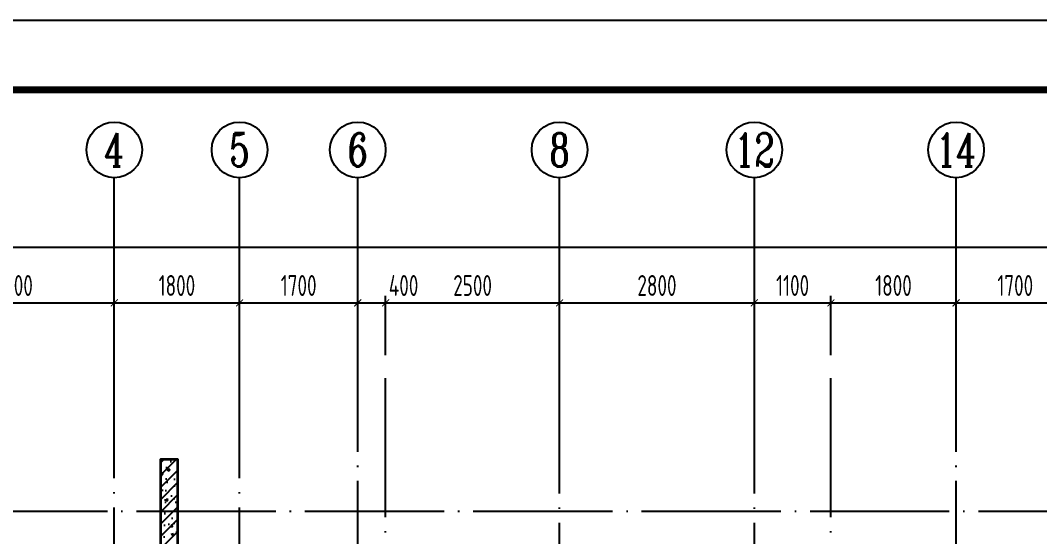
# Model space of a CAD drawing. Extents: x -655480 to 203344, y -294099 to 287156.
# Drawn here: x -305802 to -291152, y 218760 to 226182 of the extents above; entities that cross this region are included whole.
import ezdxf
from ezdxf.enums import TextEntityAlignment as Align

# ---------------------------------------------------------------- set-up
doc = ezdxf.new("R2010")
doc.units = 0
doc.header["$LTSCALE"] = 1000
doc.linetypes.add('DOTE', pattern=[2.42, 2, -0.2, 0.02, -0.2])
doc.layers.get('0').update_dxf_attribs({"linetype": 'CONTINUOUS'})
doc.layers.get('DEFPOINTS').update_dxf_attribs({"linetype": 'CONTINUOUS'})
for name, color, linetype in [('-TK', 7, 'CONTINUOUS'), ('A-AXIS', 1, 'CONTINUOUS'), ('A-DOTE', 10, 'DOTE'), ('AXIS_NUM', 7, 'CONTINUOUS'), ('S-Q墙填充', 252, 'CONTINUOUS'), ('S-Q墙实线', 6, 'CONTINUOUS'), ('S-Y一般标注', 3, 'CONTINUOUS')]:
    doc.layers.add(name, color=color, linetype=linetype)
doc.styles.add('TSSD_Axis', font='complex.shx', dxfattribs={"width": 0.7, "bigfont": 'hztxt.shx'})
doc.styles.add('TSSD_DIMENSION', font='Tssdeng.shx', dxfattribs={"width": 0.7, "bigfont": 'tssdchn.shx'})
doc.dimstyles.new('TSSD_100_100', dxfattribs={"dimtxt": 300, "dimasz": 100, "dimexe": 100, "dimexo": 250, "dimgap": 100, "dimtad": 1, "dimdec": 0, "dimzin": 0, "dimdsep": 46, "dimtxsty": 'TSSD_DIMENSION', "dimblk": 'ARCHTICK', "dimcen": 0, "dimdle": 100, "dimclrt": 7, "dimadec": 0, "dimazin": 0, "dimtfac": 1, "dimtdec": 0, "dimtix": 1, "dimtmove": 2, "dimatfit": 3, "dimldrblk": 'ARCHTICK', "dimfxl": 1, "dimtolj": 1, "dimtzin": 0, "dimarcsym": 0})

# ---------------------------------------------------------------- blocks, each defined once
blk = doc.blocks.new('A1')
blk.add_lwpolyline([(0, 59400), (0, 0), (84100, 0), (84100, 59400)], close=True)
at = {"const_width": 100}
blk.add_lwpolyline([(2500, 58400), (2500, 1000), (83100, 1000), (83100, 58400)], close=True, dxfattribs=at)
blk = doc.blocks.new('ts_axno')
at = {"color": 0, "linetype": 'ByBlock', "lineweight": -2}
blk.add_circle((0, 0), 0.5, dxfattribs=at)
at = {"color": 0, "linetype": 'ByBlock', "lineweight": -2, "style": 'TSSD_Axis', "width": 0.7}
blk.add_attdef('A', text='', height=0.6, dxfattribs=at).set_placement((0, 0), align=Align.MIDDLE_CENTER)
blk = doc.blocks.new('_ArchTick')
at = {"color": 0, "linetype": 'ByBlock', "const_width": 0.15}
blk.add_lwpolyline([(-0.5, -0.5), (0.5, 0.5)], dxfattribs=at)
blk = doc.blocks.new('*D844')
at = {"layer": 'DEFPOINTS', "color": 0, "transparency": 16777216}
for p in [(-299658, 220643), (-302558, 219643), (-299658, 219643)]:
    blk.add_point(p, dxfattribs=at)
at = {"layer": 'S-Y一般标注', "color": 0, "lineweight": -2, "transparency": 16777216}
for p, q in [((-302658, 220643), (-299558, 220643)), ((-302558, 219893), (-302558, 220743)), ((-299658, 219893), (-299658, 220743))]:
    blk.add_line(p, q, dxfattribs=at)
at = {"layer": 'S-Y一般标注', "color": 0, "lineweight": -2, "transparency": 16777216, "xscale": 100, "yscale": 100, "zscale": 100, "rotation": 180}
blk.add_blockref('_ArchTick', (-302558, 220643), dxfattribs=at)
at = {"layer": 'S-Y一般标注', "color": 0, "lineweight": -2, "transparency": 16777216, "xscale": 100, "yscale": 100, "zscale": 100}
blk.add_blockref('_ArchTick', (-299658, 220643), dxfattribs=at)
at = {"layer": 'S-Y一般标注', "color": 7, "transparency": 16777216, "insert": (-301108, 220893), "char_height": 300, "attachment_point": 5, "style": 'TSSD_DIMENSION'}
blk.add_mtext('\\A1;2900', dxfattribs=at)
blk = doc.blocks.new('*D845')
at = {"layer": 'DEFPOINTS', "color": 0, "transparency": 16777216}
for p in [(-297858, 220643), (-299658, 219643), (-297858, 219643)]:
    blk.add_point(p, dxfattribs=at)
at = {"layer": 'S-Y一般标注', "color": 0, "lineweight": -2, "transparency": 16777216}
for p, q in [((-299758, 220643), (-297758, 220643)), ((-299658, 219893), (-299658, 220743)), ((-297858, 219893), (-297858, 220743))]:
    blk.add_line(p, q, dxfattribs=at)
at = {"layer": 'S-Y一般标注', "color": 0, "lineweight": -2, "transparency": 16777216, "xscale": 100, "yscale": 100, "zscale": 100, "rotation": 180}
blk.add_blockref('_ArchTick', (-299658, 220643), dxfattribs=at)
at = {"layer": 'S-Y一般标注', "color": 0, "lineweight": -2, "transparency": 16777216, "xscale": 100, "yscale": 100, "zscale": 100}
blk.add_blockref('_ArchTick', (-297858, 220643), dxfattribs=at)
at = {"layer": 'S-Y一般标注', "color": 7, "transparency": 16777216, "insert": (-298758, 220893), "char_height": 300, "attachment_point": 5, "style": 'TSSD_DIMENSION'}
blk.add_mtext('\\A1;1800', dxfattribs=at)
blk = doc.blocks.new('*D846')
at = {"layer": 'DEFPOINTS', "color": 0, "transparency": 16777216}
for p in [(-296158, 220643), (-297858, 219643), (-296158, 219643)]:
    blk.add_point(p, dxfattribs=at)
at = {"layer": 'S-Y一般标注', "color": 0, "lineweight": -2, "transparency": 16777216}
for p, q in [((-297958, 220643), (-296058, 220643)), ((-297858, 219893), (-297858, 220743)), ((-296158, 219893), (-296158, 220743))]:
    blk.add_line(p, q, dxfattribs=at)
at = {"layer": 'S-Y一般标注', "color": 0, "lineweight": -2, "transparency": 16777216, "xscale": 100, "yscale": 100, "zscale": 100, "rotation": 180}
blk.add_blockref('_ArchTick', (-297858, 220643), dxfattribs=at)
at = {"layer": 'S-Y一般标注', "color": 0, "lineweight": -2, "transparency": 16777216, "xscale": 100, "yscale": 100, "zscale": 100}
blk.add_blockref('_ArchTick', (-296158, 220643), dxfattribs=at)
at = {"layer": 'S-Y一般标注', "color": 7, "transparency": 16777216, "insert": (-297008, 220893), "char_height": 300, "attachment_point": 5, "style": 'TSSD_DIMENSION'}
blk.add_mtext('\\A1;1700', dxfattribs=at)
blk = doc.blocks.new('*D847')
at = {"layer": 'DEFPOINTS', "color": 0, "transparency": 16777216}
for p in [(-295758, 220643), (-296158, 219643), (-295758, 219643)]:
    blk.add_point(p, dxfattribs=at)
at = {"layer": 'S-Y一般标注', "color": 0, "lineweight": -2, "transparency": 16777216}
for p, q in [((-296258, 220643), (-295658, 220643)), ((-296158, 219893), (-296158, 220743)), ((-295758, 219893), (-295758, 220743))]:
    blk.add_line(p, q, dxfattribs=at)
at = {"layer": 'S-Y一般标注', "color": 0, "lineweight": -2, "transparency": 16777216, "xscale": 100, "yscale": 100, "zscale": 100, "rotation": 180}
blk.add_blockref('_ArchTick', (-296158, 220643), dxfattribs=at)
at = {"layer": 'S-Y一般标注', "color": 0, "lineweight": -2, "transparency": 16777216, "xscale": 100, "yscale": 100, "zscale": 100}
blk.add_blockref('_ArchTick', (-295758, 220643), dxfattribs=at)
at = {"layer": 'S-Y一般标注', "color": 7, "transparency": 16777216, "insert": (-295500, 220893), "char_height": 300, "attachment_point": 5, "style": 'TSSD_DIMENSION'}
blk.add_mtext('\\A1;400', dxfattribs=at)
blk = doc.blocks.new('*D848')
at = {"layer": 'DEFPOINTS', "color": 0, "transparency": 16777216}
for p in [(-290458, 220643), (-293258, 219643), (-290458, 219643)]:
    blk.add_point(p, dxfattribs=at)
at = {"layer": 'S-Y一般标注', "color": 0, "lineweight": -2, "transparency": 16777216}
for p, q in [((-293358, 220643), (-290358, 220643)), ((-293258, 219893), (-293258, 220743)), ((-290458, 219893), (-290458, 220743))]:
    blk.add_line(p, q, dxfattribs=at)
at = {"layer": 'S-Y一般标注', "color": 0, "lineweight": -2, "transparency": 16777216, "xscale": 100, "yscale": 100, "zscale": 100, "rotation": 180}
blk.add_blockref('_ArchTick', (-293258, 220643), dxfattribs=at)
at = {"layer": 'S-Y一般标注', "color": 0, "lineweight": -2, "transparency": 16777216, "xscale": 100, "yscale": 100, "zscale": 100}
blk.add_blockref('_ArchTick', (-290458, 220643), dxfattribs=at)
at = {"layer": 'S-Y一般标注', "color": 7, "transparency": 16777216, "insert": (-291858, 220893), "char_height": 300, "attachment_point": 5, "style": 'TSSD_DIMENSION'}
blk.add_mtext('\\A1;2800', dxfattribs=at)
blk = doc.blocks.new('*D849')
at = {"layer": 'DEFPOINTS', "color": 0, "transparency": 16777216}
for p in [(-289358, 220643), (-290458, 219643), (-289358, 219643)]:
    blk.add_point(p, dxfattribs=at)
at = {"layer": 'S-Y一般标注', "color": 0, "lineweight": -2, "transparency": 16777216}
for p, q in [((-290558, 220643), (-289258, 220643)), ((-290458, 219893), (-290458, 220743)), ((-289358, 219893), (-289358, 220743))]:
    blk.add_line(p, q, dxfattribs=at)
at = {"layer": 'S-Y一般标注', "color": 0, "lineweight": -2, "transparency": 16777216, "xscale": 100, "yscale": 100, "zscale": 100, "rotation": 180}
blk.add_blockref('_ArchTick', (-290458, 220643), dxfattribs=at)
at = {"layer": 'S-Y一般标注', "color": 0, "lineweight": -2, "transparency": 16777216, "xscale": 100, "yscale": 100, "zscale": 100}
blk.add_blockref('_ArchTick', (-289358, 220643), dxfattribs=at)
at = {"layer": 'S-Y一般标注', "color": 7, "transparency": 16777216, "insert": (-289908, 220893), "char_height": 300, "attachment_point": 5, "style": 'TSSD_DIMENSION'}
blk.add_mtext('\\A1;1100', dxfattribs=at)
blk = doc.blocks.new('*D850')
at = {"layer": 'DEFPOINTS', "color": 0, "transparency": 16777216}
for p in [(-285858, 220643), (-287558, 219643), (-285858, 219643)]:
    blk.add_point(p, dxfattribs=at)
at = {"layer": 'S-Y一般标注', "color": 0, "lineweight": -2, "transparency": 16777216}
for p, q in [((-287658, 220643), (-285758, 220643)), ((-287558, 219893), (-287558, 220743)), ((-285858, 219893), (-285858, 220743))]:
    blk.add_line(p, q, dxfattribs=at)
at = {"layer": 'S-Y一般标注', "color": 0, "lineweight": -2, "transparency": 16777216, "xscale": 100, "yscale": 100, "zscale": 100, "rotation": 180}
blk.add_blockref('_ArchTick', (-287558, 220643), dxfattribs=at)
at = {"layer": 'S-Y一般标注', "color": 0, "lineweight": -2, "transparency": 16777216, "xscale": 100, "yscale": 100, "zscale": 100}
blk.add_blockref('_ArchTick', (-285858, 220643), dxfattribs=at)
at = {"layer": 'S-Y一般标注', "color": 7, "transparency": 16777216, "insert": (-286708, 220893), "char_height": 300, "attachment_point": 5, "style": 'TSSD_DIMENSION'}
blk.add_mtext('\\A1;1700', dxfattribs=at)
blk = doc.blocks.new('*D865')
at = {"layer": 'DEFPOINTS', "color": 0, "transparency": 16777216}
for p in [(-254358, 221443), (-304358, 219643), (-254358, 219643)]:
    blk.add_point(p, dxfattribs=at)
at = {"layer": 'S-Y一般标注', "color": 0, "lineweight": -2, "transparency": 16777216}
for p, q in [((-304358, 219893), (-304358, 221543)), ((-254358, 219893), (-254358, 221543)), ((-304458, 221443), (-254258, 221443))]:
    blk.add_line(p, q, dxfattribs=at)
at = {"layer": 'S-Y一般标注', "color": 0, "lineweight": -2, "transparency": 16777216, "xscale": 100, "yscale": 100, "zscale": 100, "rotation": 180}
blk.add_blockref('_ArchTick', (-304358, 221443), dxfattribs=at)
at = {"layer": 'S-Y一般标注', "color": 0, "lineweight": -2, "transparency": 16777216, "xscale": 100, "yscale": 100, "zscale": 100}
blk.add_blockref('_ArchTick', (-254358, 221443), dxfattribs=at)
at = {"layer": 'S-Y一般标注', "color": 7, "transparency": 16777216, "insert": (-279358, 221693), "char_height": 300, "attachment_point": 5, "style": 'TSSD_DIMENSION'}
blk.add_mtext('\\A1;50000', dxfattribs=at)
blk = doc.blocks.new('*D804')
at = {"layer": 'DEFPOINTS', "color": 0, "transparency": 16777216}
for p in [(-293258, 220643), (-295758, 219643), (-293258, 219643)]:
    blk.add_point(p, dxfattribs=at)
at = {"layer": 'S-Y一般标注', "color": 0, "lineweight": -2, "transparency": 16777216}
for p, q in [((-295858, 220643), (-293158, 220643)), ((-295758, 219893), (-295758, 220743)), ((-293258, 219893), (-293258, 220743))]:
    blk.add_line(p, q, dxfattribs=at)
at = {"layer": 'S-Y一般标注', "color": 0, "lineweight": -2, "transparency": 16777216, "xscale": 100, "yscale": 100, "zscale": 100, "rotation": 180}
blk.add_blockref('_ArchTick', (-295758, 220643), dxfattribs=at)
at = {"layer": 'S-Y一般标注', "color": 0, "lineweight": -2, "transparency": 16777216, "xscale": 100, "yscale": 100, "zscale": 100}
blk.add_blockref('_ArchTick', (-293258, 220643), dxfattribs=at)
at = {"layer": 'S-Y一般标注', "color": 7, "transparency": 16777216, "insert": (-294508, 220893), "char_height": 300, "attachment_point": 5, "style": 'TSSD_DIMENSION'}
blk.add_mtext('\\A1;2500', dxfattribs=at)
blk = doc.blocks.new('*D805')
at = {"layer": 'DEFPOINTS', "color": 0, "transparency": 16777216}
for p in [(-287558, 220643), (-289358, 219643), (-287558, 219643)]:
    blk.add_point(p, dxfattribs=at)
at = {"layer": 'S-Y一般标注', "color": 0, "lineweight": -2, "transparency": 16777216}
for p, q in [((-289458, 220643), (-287458, 220643)), ((-289358, 219893), (-289358, 220743)), ((-287558, 219893), (-287558, 220743))]:
    blk.add_line(p, q, dxfattribs=at)
at = {"layer": 'S-Y一般标注', "color": 0, "lineweight": -2, "transparency": 16777216, "xscale": 100, "yscale": 100, "zscale": 100, "rotation": 180}
blk.add_blockref('_ArchTick', (-289358, 220643), dxfattribs=at)
at = {"layer": 'S-Y一般标注', "color": 0, "lineweight": -2, "transparency": 16777216, "xscale": 100, "yscale": 100, "zscale": 100}
blk.add_blockref('_ArchTick', (-287558, 220643), dxfattribs=at)
at = {"layer": 'S-Y一般标注', "color": 7, "transparency": 16777216, "insert": (-288458, 220893), "char_height": 300, "attachment_point": 5, "style": 'TSSD_DIMENSION'}
blk.add_mtext('\\A1;1800', dxfattribs=at)
blk = doc.blocks.new('20210827.04200827')
at = {"layer": 'A-AXIS'}
for p, q in [((11300, 23100), (11300, 25900)), ((13100, 23100), (13100, 25900)), ((14800, 23100), (14800, 25900)), ((17700, 23100), (17700, 25900)), ((20500, 23100), (20500, 25900)), ((23400, 23100), (23400, 25900))]:
    blk.add_line(p, q, dxfattribs=at)
at = {"layer": 'A-DOTE'}
for p, q in [((11300, 11900), (11300, 23100)), ((13100, 11900), (13100, 23100)), ((14800, 14700), (14800, 23100)), ((15200, 18600), (15200, 23100)), ((17700, 14100.3), (17700, 23100)), ((20500, 14100.3), (20500, 23100)), ((21600, 18600), (21600, 23100)), ((23400, 14700), (23400, 23100)), ((59600, 21100), (3600, 21100))]:
    blk.add_line(p, q, dxfattribs=at)
at = {"layer": 'A-AXIS'}
ref = blk.add_blockref('ts_axno', (11300, 26300), dxfattribs=dict(at, xscale=800, yscale=800, zscale=800))
ref.add_attrib('3', '4', dxfattribs={"layer": 'AXIS_NUM', "height": 480, "style": 'TSSD_Axis', "width": 0.7}).set_placement((11300, 26300), align=Align.MIDDLE_CENTER)
ref = blk.add_blockref('ts_axno', (13100, 26300), dxfattribs=dict(at, xscale=800, yscale=800, zscale=800))
ref.add_attrib('4', '5', dxfattribs={"layer": 'AXIS_NUM', "height": 480, "style": 'TSSD_Axis', "width": 0.7}).set_placement((13100, 26300), align=Align.MIDDLE_CENTER)
ref = blk.add_blockref('ts_axno', (14800, 26300), dxfattribs=dict(at, xscale=800, yscale=800, zscale=800))
ref.add_attrib('5', '6', dxfattribs={"layer": 'AXIS_NUM', "height": 480, "style": 'TSSD_Axis', "width": 0.7}).set_placement((14800, 26300), align=Align.MIDDLE_CENTER)
ref = blk.add_blockref('ts_axno', (17700, 26300), dxfattribs=dict(at, xscale=800, yscale=800, zscale=800))
ref.add_attrib('6', '8', dxfattribs={"layer": 'AXIS_NUM', "height": 480, "style": 'TSSD_Axis', "width": 0.7}).set_placement((17700, 26300), align=Align.MIDDLE_CENTER)
ref = blk.add_blockref('ts_axno', (20500, 26300), dxfattribs=dict(at, xscale=800, yscale=800, zscale=800))
ref.add_attrib('7', '12', dxfattribs={"layer": 'AXIS_NUM', "height": 480, "style": 'TSSD_Axis', "width": 0.7}).set_placement((20500, 26300), align=Align.MIDDLE_CENTER)
ref = blk.add_blockref('ts_axno', (23400, 26300), dxfattribs=dict(at, xscale=800, yscale=800, zscale=800))
ref.add_attrib('8', '14', dxfattribs={"layer": 'AXIS_NUM', "height": 480, "style": 'TSSD_Axis', "width": 0.7}).set_placement((23400, 26300), align=Align.MIDDLE_CENTER)
at = {"layer": 'S-Y一般标注'}
for base, p1, p2, picture, middle in [((56600, 24900), (6600, 23100), (56600, 23100), '*D865', (31600, 25150)), ((11300, 24100), (8400, 23100), (11300, 23100), '*D844', (9850, 24350)), ((13100, 24100), (11300, 23100), (13100, 23100), '*D845', (12200, 24350)), ((14800, 24100), (13100, 23100), (14800, 23100), '*D846', (13950, 24350)), ((17700, 24100), (15200, 23100), (17700, 23100), '*D804', (16450, 24350)), ((20500, 24100), (17700, 23100), (20500, 23100), '*D848', (19100, 24350)), ((21600, 24100), (20500, 23100), (21600, 23100), '*D849', (21050, 24350)), ((23400, 24100), (21600, 23100), (23400, 23100), '*D805', (22500, 24350)), ((25100, 24100), (23400, 23100), (25100, 23100), '*D850', (24250, 24350))]:
    dim = blk.add_linear_dim(base=base, p1=p1, p2=p2, dimstyle='TSSD_100_100', dxfattribs=at)
    dim.commit()
    dim.dimension.update_dxf_attribs({"geometry": picture, "text_midpoint": middle, "insert": (310957.9, -196542.6)})
dim = blk.add_linear_dim(base=(15200, 24100), p1=(14800, 23100), p2=(15200, 23100), dimstyle='TSSD_100_100', dxfattribs=at)
dim.commit()
dim.dimension.update_dxf_attribs({"geometry": '*D847', "text_midpoint": (15458.1, 24350), "dimtype": 128, "insert": (310957.9, -196542.6)})

msp = doc.modelspace()

# ---------------------------------------------------------------- hatches: boundary and pattern name
at = {"layer": 'S-Q墙填充', "linetype": 'ByBlock'}
h = msp.add_hatch(dxfattribs=at)
h.set_pattern_fill('钢筋混凝土', color=252, scale=50)
h.set_pattern_definition([(45, (-1341087.48, 468040.79), (-88.388348, 88.388348), []), (50, (-1341087.48, 468040.8), (358.63009, -31.37607), [37.5, -412.5]), (355, (-1341087.5, 468040.8), (-69.37567, 376.09607), [30, -330]), (100.4514, (-1341057.6, 468038.17), (289.25469, 344.71977), [31.8701, -350.57106]), (46.1842, (-1341087.5, 468140.8), (533.62052, -82.7595), [56.25, -618.75]), (96.6356, (-1341043, 468133.9), (467.33135, 487.05894), [47.80514, -525.8565]), (351.1842, (-1341087.5, 468140.8), (467.33097, 487.0593), [45, -495]), (21, (-1341037.48, 468115.8), (298.45353, -201.309445), [37.5, -412.5]), (326, (-1341037.5, 468115.8), (121.65767, 362.57502), [30, -330]), (71.4514, (-1341012.6, 468099), (420.11131, 161.26525), [31.8701, -350.57106]), (37.5, (-1341087.48, 468040.79), (6.079928, 166.446927), [0, -326, 0, -335, 0, -331.25]), (7.5, (-1341087.48, 468040.79), (131.53477, 197.205856), [0, -191, 0, -318.5, 0, -126.25]), (327.5, (-1341198.98, 468040.79), (266.911218, -11.277436), [0, -125, 0, -390, 0, -517.5]), (317.5, (-1341248.98, 468040.79), (291.593085, 50.05249), [0, -162.5, 0, -259, 0, -367.5])])
h.paths.add_polyline_path([(-303537.35, 218367.2), (-303537.35, 219870.2), (-303787.35, 219870.2), (-303787.35, 218367.2), (-307462.35, 218367.2), (-307462.35, 218117.2), (-302887.35, 218117.2), (-302887.35, 218367.2)])

# ---------------------------------------------------------------- linework, layer by layer
at = {"layer": 'S-Q墙实线', "lineweight": 35}
msp.add_lwpolyline([(-303537.35, 218367.2), (-303537.35, 219870.2), (-303787.35, 219870.2), (-303787.35, 218367.2), (-307462.35, 218367.2), (-307462.35, 218117.2), (-302887.35, 218117.2), (-302887.35, 218367.2), (-303537.35, 218367.2)], dxfattribs=at)

# ---------------------------------------------------------------- block references
at = {"layer": '-TK'}
msp.add_blockref('A1', (-318713.94, 166782.28), dxfattribs=at)
at = {"layer": 'A-DOTE', "color": 2}
msp.add_blockref('20210827.04200827', (-315751.97, 198020.16), dxfattribs=at)

doc.saveas('drawing.dxf')
